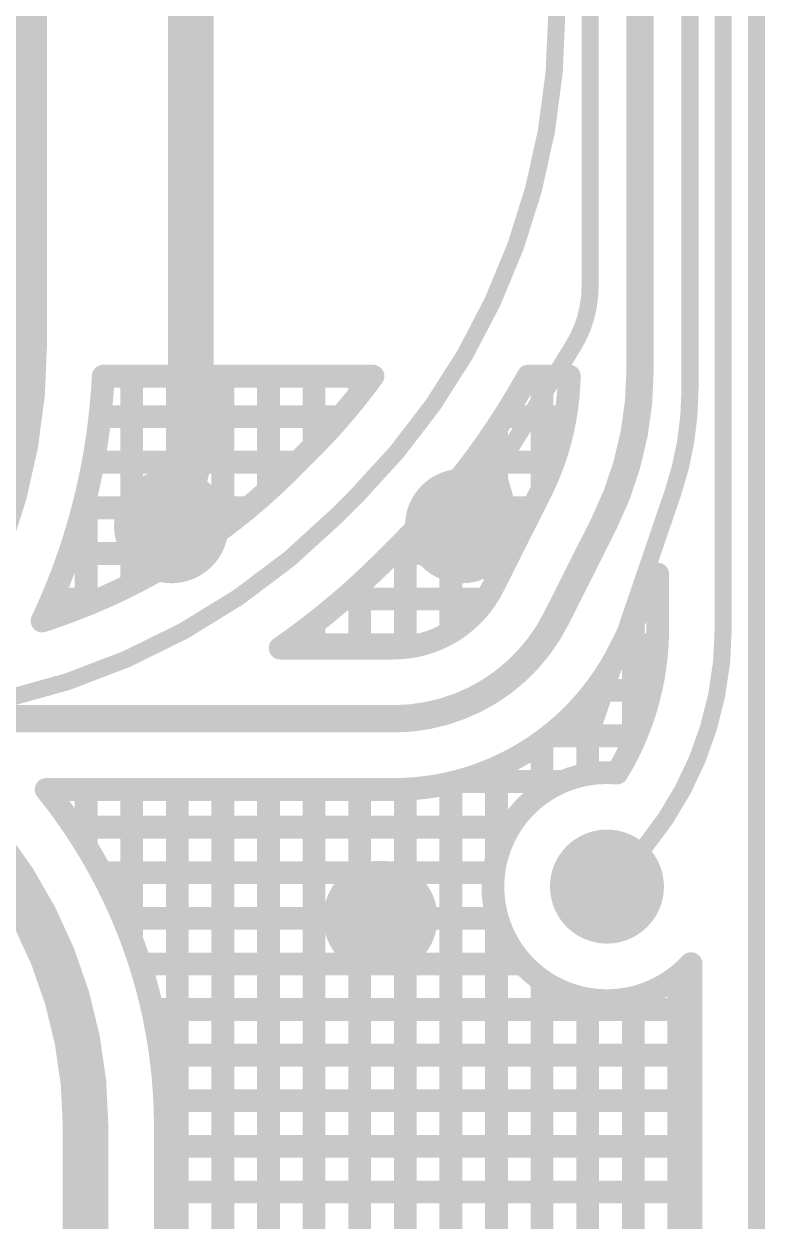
# Model space of a CAD drawing. Header units: millimetres. Extents: x 2479 to 2803, y 2230 to 2386.
# Drawn here: x 2632.59 to 2635.85, y 2297.6 to 2302.85 of the extents above; entities that cross this region are included whole.
import ezdxf

# ---------------------------------------------------------------- set-up
doc = ezdxf.new("R2010")
doc.units = ezdxf.units.MM
doc.layers.add('LAYER_23', color=9, linetype='Continuous')

# ---------------------------------------------------------------- blocks, each defined once
blk = doc.blocks.new('ROUND_2')
at = {"const_width": 0.25}
blk.add_lwpolyline([(-0.125, 0, 1), (0.125, 0, 1)], format="xyb", close=True, dxfattribs=at)
blk = doc.blocks.new('ROUND_3')
at = {"const_width": 0.251}
blk.add_lwpolyline([(-0.1255, 0, 1), (0.1255, 0, 1)], format="xyb", close=True, dxfattribs=at)
blk = doc.blocks.new('ROUND_17')
at = {"const_width": 0.1}
blk.add_lwpolyline([(-0.05, 0, 1), (0.05, 0, 1)], format="xyb", close=True, dxfattribs=at)
blk = doc.blocks.new('ROUND_14')
at = {"const_width": 0.06}
blk.add_lwpolyline([(-0.03, 0, 1), (0.03, 0, 1)], format="xyb", close=True, dxfattribs=at)
blk = doc.blocks.new('ROUND_11')
at = {"const_width": 0.0375}
blk.add_lwpolyline([(-0.01875, 0, 1), (0.01875, 0, 1)], format="xyb", close=True, dxfattribs=at)
blk = doc.blocks.new('ROUND_13')
at = {"const_width": 0.05}
blk.add_lwpolyline([(-0.025, 0, 1), (0.025, 0, 1)], format="xyb", close=True, dxfattribs=at)

msp = doc.modelspace()

# ---------------------------------------------------------------- linework, layer by layer
at = {"layer": 'LAYER_23'}
for points, const_width in [([(2635.0782, 2307.2066), (2635.0782, 2301.6977)], 0.075), ([(2635.5162, 2307.2066), (2635.5162, 2301.2443)], 0.075), ([(2635.6622, 2307.2066), (2635.6622, 2300.1969)], 0.075), ([(2635.8082, 2307.2066), (2635.8082, 2297.1277)], 0.075), ([(2632.5962, 2306.8573), (2632.5962, 2301.445)], 0.2), ([(2635.2972, 2306.8321), (2635.2972, 2301.3275)], 0.12), ([(2633.3262, 2306.7535), (2633.3262, 2300.998)], 0.2), ([(2634.5173, 2300.6468), (2635.0037, 2301.4352)], 0.075), ([(2632.9399, 2301.2554), (2632.9427, 2301.3036)], 0.1), ([(2632.9427, 2301.3036), (2634.1256, 2301.3036)], 0.1), ([(2633.0674, 2300.3913), (2633.0674, 2301.3036)], 0.1), ([(2633.2674, 2300.503), (2633.2674, 2301.3036)], 0.1), ([(2633.4674, 2300.6387), (2633.4674, 2301.3036)], 0.1), ([(2633.6674, 2300.8035), (2633.6674, 2301.3036)], 0.1), ([(2633.8674, 2300.999), (2633.8674, 2301.3036)], 0.1), ([(2634.0674, 2301.2269), (2634.0674, 2301.3036)], 0.1), ([(2634.1256, 2301.3036), (2634.094, 2301.261)], 0.1), ([(2634.7573, 2301.2183), (2634.7983, 2301.2891)], 0.1), ([(2634.7983, 2301.2891), (2634.8064, 2301.3036)], 0.1), ([(2634.8064, 2301.3036), (2634.987, 2301.3036)], 0.1), ([(2634.8674, 2300.8076), (2634.8674, 2301.3036)], 0.1), ([(2634.987, 2301.3036), (2634.9855, 2301.2646)], 0.1), ([(2632.9338, 2301.1796), (2632.9399, 2301.2554)], 0.1), ([(2634.094, 2301.261), (2634.0483, 2301.2025)], 0.1), ([(2634.9855, 2301.2646), (2634.9819, 2301.2156)], 0.1), ([(2632.9257, 2301.1039), (2632.9338, 2301.1796)], 0.1), ([(2634.0483, 2301.2025), (2634.0011, 2301.1452)], 0.1), ([(2634.7147, 2301.1486), (2634.7573, 2301.2183)], 0.1), ([(2634.9763, 2301.1667), (2634.9686, 2301.1182)], 0.1), ([(2634.9819, 2301.2156), (2634.9763, 2301.1667)], 0.1), ([(2633.9846, 2301.1263), (2632.9281, 2301.1263)], 0.1), ([(2633.9846, 2301.1263), (2632.9281, 2301.1263)], 0.1), ([(2634.0011, 2301.1452), (2633.9523, 2301.0892)], 0.1), ([(2634.6703, 2301.08), (2634.7147, 2301.1486)], 0.1), ([(2634.9699, 2301.1263), (2634.7003, 2301.1263)], 0.1), ([(2634.9699, 2301.1263), (2634.7003, 2301.1263)], 0.1), ([(2634.9686, 2301.1182), (2634.959, 2301.0699)], 0.1), ([(2632.9156, 2301.0285), (2632.9257, 2301.1039)], 0.1), ([(2633.9523, 2301.0892), (2633.902, 2301.0346)], 0.1), ([(2634.6242, 2301.0125), (2634.6703, 2301.08)], 0.1), ([(2634.6674, 2300.4093), (2634.6674, 2301.0757)], 0.1), ([(2634.959, 2301.0699), (2634.9474, 2301.0222)], 0.1), ([(2632.9035, 2300.9533), (2632.9156, 2301.0285)], 0.1), ([(2633.902, 2301.0346), (2633.8502, 2300.9814)], 0.1), ([(2634.5765, 2300.9461), (2634.6242, 2301.0125)], 0.1), ([(2634.9474, 2301.0222), (2634.9338, 2300.9749)], 0.1), ([(2633.2411, 2300.6468), (2633.3155, 2300.9188)], 0.2), ([(2633.8502, 2300.9814), (2633.7637, 2300.8949)], 0.1), ([(2634.9338, 2300.9749), (2634.9182, 2300.9283)], 0.1), ([(2632.8893, 2300.8786), (2632.9035, 2300.9533)], 0.1), ([(2633.7951, 2300.9263), (2632.8984, 2300.9263)], 0.1), ([(2633.7951, 2300.9263), (2632.8984, 2300.9263)], 0.1), ([(2634.5271, 2300.881), (2634.5765, 2300.9461)], 0.1), ([(2634.9175, 2300.9263), (2634.5615, 2300.9263)], 0.1), ([(2634.9175, 2300.9263), (2634.5615, 2300.9263)], 0.1), ([(2634.9182, 2300.9283), (2634.9008, 2300.8823)], 0.1), ([(2632.8732, 2300.8042), (2632.8893, 2300.8786)], 0.1), ([(2633.745, 2300.8764), (2633.6913, 2300.8252)], 0.1), ([(2633.7637, 2300.8949), (2633.745, 2300.8764)], 0.1), ([(2634.4761, 2300.8171), (2634.5271, 2300.881)], 0.1), ([(2634.4781, 2300.8567), (2634.6688, 2300.8923)], 0.075), ([(2634.6688, 2300.8923), (2634.7225, 2300.7059)], 0.075), ([(2634.9008, 2300.8823), (2634.8815, 2300.8371)], 0.1), ([(2632.8551, 2300.7303), (2632.8732, 2300.8042)], 0.1), ([(2633.6913, 2300.8252), (2633.6363, 2300.7754)], 0.1), ([(2634.4236, 2300.7545), (2634.4761, 2300.8171)], 0.1), ([(2634.4674, 2300.1812), (2634.4674, 2300.8067)], 0.1), ([(2634.8815, 2300.8371), (2634.8603, 2300.7927)], 0.1), ([(2632.8674, 2300.3004), (2632.8674, 2300.7804)], 0.1), ([(2633.6363, 2300.7754), (2633.5798, 2300.7272)], 0.1), ([(2633.967, 2300.6916), (2634.0535, 2300.7781)], 0.075), ([(2634.3695, 2300.6932), (2634.4236, 2300.7545)], 0.1), ([(2634.8603, 2300.7927), (2634.6532, 2300.381)], 0.1), ([(2635.0751, 2299.7201), (2635.4411, 2300.792)], 0.075), ([(2632.835, 2300.6569), (2632.8551, 2300.7303)], 0.1), ([(2633.5788, 2300.7263), (2632.854, 2300.7263)], 0.1), ([(2633.5788, 2300.7263), (2632.854, 2300.7263)], 0.1), ([(2633.5798, 2300.7272), (2633.5221, 2300.6805)], 0.1), ([(2634.8269, 2300.7263), (2634.3987, 2300.7263)], 0.1), ([(2634.8269, 2300.7263), (2634.3987, 2300.7263)], 0.1), ([(2632.813, 2300.584), (2632.835, 2300.6569)], 0.1), ([(2633.5221, 2300.6805), (2633.4631, 2300.6354)], 0.1), ([(2634.3139, 2300.6333), (2634.3695, 2300.6932)], 0.1), ([(2634.9301, 2300.2417), (2635.1372, 2300.6534)], 0.12), ([(2633.4029, 2300.5919), (2633.3415, 2300.5502)], 0.1), ([(2633.4631, 2300.6354), (2633.4029, 2300.5919)], 0.1), ([(2634.2568, 2300.5748), (2634.3139, 2300.6333)], 0.1), ([(2632.7891, 2300.5118), (2632.813, 2300.584)], 0.1), ([(2633.3415, 2300.5502), (2633.2791, 2300.5101)], 0.1), ([(2634.1703, 2300.4883), (2634.2568, 2300.5748)], 0.1), ([(2634.2674, 2300.1142), (2634.2674, 2300.5857)], 0.1), ([(2632.7632, 2300.4402), (2632.7891, 2300.5118)], 0.1), ([(2633.3044, 2300.5263), (2632.7939, 2300.5263)], 0.1), ([(2633.3044, 2300.5263), (2632.7939, 2300.5263)], 0.1), ([(2633.2791, 2300.5101), (2633.2155, 2300.4717)], 0.1), ([(2634.1583, 2300.4763), (2634.1703, 2300.4883)], 0.1), ([(2634.7263, 2300.5263), (2634.2083, 2300.5263)], 0.1), ([(2634.7263, 2300.5263), (2634.2083, 2300.5263)], 0.1), ([(2632.7354, 2300.3694), (2632.7632, 2300.4402)], 0.1), ([(2633.1509, 2300.4351), (2633.0854, 2300.4003)], 0.1), ([(2633.2155, 2300.4717), (2633.1509, 2300.4351)], 0.1), ([(2634.0995, 2300.4196), (2634.1583, 2300.4763)], 0.1), ([(2635.207, 2300.1024), (2635.3747, 2300.4357)], 0.1), ([(2635.3747, 2300.4357), (2635.3747, 2300.1969)], 0.1), ([(2633.0854, 2300.4003), (2633.0189, 2300.3672)], 0.1), ([(2634.0393, 2300.3643), (2634.0995, 2300.4196)], 0.1), ([(2634.0674, 2300.1112), (2634.0674, 2300.3901)], 0.1), ([(2634.6532, 2300.381), (2634.651, 2300.3767)], 0.1), ([(2632.7058, 2300.2993), (2632.7354, 2300.3694)], 0.1), ([(2632.9515, 2300.3361), (2632.8833, 2300.3067)], 0.1), ([(2633.0189, 2300.3672), (2632.9515, 2300.3361)], 0.1), ([(2633.9777, 2300.3105), (2634.0393, 2300.3643)], 0.1), ([(2634.6356, 2300.3491), (2634.6185, 2300.3226)], 0.1), ([(2634.651, 2300.3767), (2634.6356, 2300.3491)], 0.1), ([(2632.6742, 2300.2301), (2632.7058, 2300.2993)], 0.1), ([(2632.9289, 2300.3263), (2632.7172, 2300.3263)], 0.1), ([(2632.9289, 2300.3263), (2632.7172, 2300.3263)], 0.1), ([(2632.8143, 2300.2793), (2632.7446, 2300.2537)], 0.1), ([(2632.8833, 2300.3067), (2632.8143, 2300.2793)], 0.1), ([(2633.9149, 2300.2583), (2633.9777, 2300.3105)], 0.1), ([(2634.6209, 2300.3263), (2633.9958, 2300.3263)], 0.1), ([(2634.6209, 2300.3263), (2633.9958, 2300.3263)], 0.1), ([(2634.5997, 2300.2972), (2634.5794, 2300.2731)], 0.1), ([(2634.6185, 2300.3226), (2634.5997, 2300.2972)], 0.1), ([(2635.3747, 2300.3263), (2635.3197, 2300.3263)], 0.1), ([(2635.3747, 2300.3263), (2635.3197, 2300.3263)], 0.1), ([(2632.7446, 2300.2537), (2632.6742, 2300.2301)], 0.1), ([(2633.8507, 2300.2076), (2633.9149, 2300.2583)], 0.1), ([(2634.5342, 2300.2291), (2634.5096, 2300.2093)], 0.1), ([(2634.5575, 2300.2504), (2634.5342, 2300.2291)], 0.1), ([(2634.5794, 2300.2731), (2634.5575, 2300.2504)], 0.1), ([(2635.2674, 2299.6984), (2635.2674, 2300.2223)], 0.1), ([(2633.7853, 2300.1586), (2633.8507, 2300.2076)], 0.1), ([(2633.8674, 2300.1112), (2633.8674, 2300.2208)], 0.1), ([(2634.4569, 2300.1748), (2634.4289, 2300.1602)], 0.1), ([(2634.4838, 2300.1912), (2634.4569, 2300.1748)], 0.1), ([(2634.5096, 2300.2093), (2634.4838, 2300.1912)], 0.1), ([(2635.3745, 2300.1754), (2635.3726, 2300.1258)], 0.1), ([(2635.3747, 2300.1969), (2635.3745, 2300.1754)], 0.1), ([(2633.7188, 2300.1112), (2633.7853, 2300.1586)], 0.1), ([(2634.3358, 2300.1263), (2633.74, 2300.1263)], 0.1), ([(2634.3358, 2300.1263), (2633.74, 2300.1263)], 0.1), ([(2634.3095, 2300.1203), (2634.2784, 2300.1153)], 0.1), ([(2634.3403, 2300.1274), (2634.3095, 2300.1203)], 0.1), ([(2634.3705, 2300.1364), (2634.3403, 2300.1274)], 0.1), ([(2634.4001, 2300.1473), (2634.3705, 2300.1364)], 0.1), ([(2634.4289, 2300.1602), (2634.4001, 2300.1473)], 0.1), ([(2635.3726, 2300.1263), (2635.2191, 2300.1263)], 0.1), ([(2635.3726, 2300.1263), (2635.2191, 2300.1263)], 0.1), ([(2635.3726, 2300.1258), (2635.3687, 2300.0764)], 0.1), ([(2634.2154, 2300.1112), (2633.7188, 2300.1112)], 0.1), ([(2634.247, 2300.1122), (2634.2154, 2300.1112)], 0.1), ([(2634.2784, 2300.1153), (2634.247, 2300.1122)], 0.1), ([(2635.1653, 2300.0268), (2635.189, 2300.0679)], 0.1), ([(2635.189, 2300.0679), (2635.207, 2300.1024)], 0.1), ([(2635.3687, 2300.0764), (2635.3627, 2300.0271)], 0.1), ([(2635.1398, 2299.9867), (2635.1653, 2300.0268)], 0.1), ([(2635.3627, 2300.0271), (2635.3548, 2299.9781)], 0.1), ([(2635.1127, 2299.9477), (2635.1398, 2299.9867)], 0.1), ([(2635.3548, 2299.9781), (2635.3448, 2299.9295)], 0.1), ([(2635.0535, 2299.8734), (2635.0839, 2299.9099)], 0.1), ([(2635.0839, 2299.9099), (2635.1127, 2299.9477)], 0.1), ([(2635.3441, 2299.9263), (2635.0964, 2299.9263)], 0.1), ([(2635.3441, 2299.9263), (2635.0964, 2299.9263)], 0.1), ([(2635.3448, 2299.9295), (2635.3329, 2299.8813)], 0.1), ([(2635.0216, 2299.8382), (2635.0535, 2299.8734)], 0.1), ([(2635.0674, 2299.5578), (2635.0674, 2299.8901)], 0.1), ([(2635.3329, 2299.8813), (2635.319, 2299.8336)], 0.1), ([(2634.2154, 2299.8012), (2632.003, 2299.8012)], 0.12), ([(2634.9535, 2299.7721), (2634.9883, 2299.8044)], 0.1), ([(2634.9883, 2299.8044), (2635.0216, 2299.8382)], 0.1), ([(2635.319, 2299.8336), (2635.3032, 2299.7866)], 0.1), ([(2634.9173, 2299.7413), (2634.9535, 2299.7721)], 0.1), ([(2635.3032, 2299.7866), (2635.2854, 2299.7403)], 0.1), ([(2634.8413, 2299.6845), (2634.8799, 2299.7121)], 0.1), ([(2634.8674, 2299.4761), (2634.8674, 2299.7031)], 0.1), ([(2634.8799, 2299.7121), (2634.9173, 2299.7413)], 0.1), ([(2635.2794, 2299.7263), (2634.8982, 2299.7263)], 0.1), ([(2635.2794, 2299.7263), (2634.8982, 2299.7263)], 0.1), ([(2635.2854, 2299.7403), (2635.2658, 2299.6947)], 0.1), ([(2634.7606, 2299.6343), (2634.8015, 2299.6585)], 0.1), ([(2634.8015, 2299.6585), (2634.8413, 2299.6845)], 0.1), ([(2635.2443, 2299.6499), (2635.221, 2299.6061)], 0.1), ([(2635.2658, 2299.6947), (2635.2443, 2299.6499)], 0.1), ([(2634.676, 2299.5913), (2634.7188, 2299.6119)], 0.1), ([(2634.7188, 2299.6119), (2634.7606, 2299.6343)], 0.1), ([(2635.221, 2299.6061), (2635.1959, 2299.5633)], 0.1), ([(2634.4973, 2299.5276), (2634.5429, 2299.5406)], 0.1), ([(2634.5429, 2299.5406), (2634.588, 2299.5556)], 0.1), ([(2634.588, 2299.5556), (2634.6324, 2299.5725)], 0.1), ([(2634.6324, 2299.5725), (2634.676, 2299.5913)], 0.1), ([(2634.6674, 2299.1883), (2634.6674, 2299.5876)], 0.1), ([(2634.9951, 2299.54), (2634.9652, 2299.5291)], 0.1), ([(2635.0257, 2299.549), (2634.9951, 2299.54)], 0.1), ([(2635.0568, 2299.5561), (2635.0257, 2299.549)], 0.1), ([(2635.0882, 2299.5612), (2635.0568, 2299.5561)], 0.1), ([(2635.1199, 2299.5642), (2635.0882, 2299.5612)], 0.1), ([(2635.1518, 2299.5652), (2635.1199, 2299.5642)], 0.1), ([(2635.1959, 2299.5633), (2635.1518, 2299.5652)], 0.1), ([(2632.7118, 2299.4664), (2632.6923, 2299.4912)], 0.1), ([(2632.6923, 2299.4912), (2634.2154, 2299.4912)], 0.1), ([(2632.8674, 2299.2429), (2632.8674, 2299.4912)], 0.1), ([(2633.0674, 2298.8327), (2633.0674, 2299.4912)], 0.1), ([(2633.2674, 2291.0463), (2633.2674, 2299.4912)], 0.1), ([(2633.4674, 2290.5401), (2633.4674, 2299.4912)], 0.1), ([(2633.6674, 2290.5401), (2633.6674, 2299.4912)], 0.1), ([(2633.8674, 2290.5401), (2633.8674, 2299.4912)], 0.1), ([(2634.0674, 2290.5401), (2634.0674, 2299.4912)], 0.1), ([(2634.2154, 2299.4912), (2634.2629, 2299.4922)], 0.1), ([(2634.2629, 2299.4922), (2634.3103, 2299.4953)], 0.1), ([(2634.2674, 2290.5401), (2634.2674, 2299.4925)], 0.1), ([(2634.3103, 2299.4953), (2634.3575, 2299.5003)], 0.1), ([(2634.3575, 2299.5003), (2634.4045, 2299.5074)], 0.1), ([(2634.4045, 2299.5074), (2634.4511, 2299.5165)], 0.1), ([(2634.4511, 2299.5165), (2634.4973, 2299.5276)], 0.1), ([(2634.4674, 2290.5401), (2634.4674, 2299.5204)], 0.1), ([(2634.959, 2299.5263), (2634.4921, 2299.5263)], 0.1), ([(2634.959, 2299.5263), (2634.4921, 2299.5263)], 0.1), ([(2634.9077, 2299.5016), (2634.8804, 2299.4851)], 0.1), ([(2634.936, 2299.5162), (2634.9077, 2299.5016)], 0.1), ([(2634.9652, 2299.5291), (2634.936, 2299.5162)], 0.1), ([(2632.7402, 2299.4296), (2632.7118, 2299.4664)], 0.1), ([(2634.8292, 2299.4472), (2634.8055, 2299.4259)], 0.1), ([(2634.8542, 2299.467), (2634.8292, 2299.4472)], 0.1), ([(2634.8804, 2299.4851), (2634.8542, 2299.467)], 0.1), ([(2632.781, 2299.3738), (2632.7402, 2299.4296)], 0.1), ([(2634.7833, 2299.4031), (2634.7625, 2299.3789)], 0.1), ([(2634.8055, 2299.4259), (2634.7833, 2299.4031)], 0.1), ([(2632.8202, 2299.3169), (2632.781, 2299.3738)], 0.1), ([(2634.7433, 2299.3535), (2634.7257, 2299.3269)], 0.1), ([(2634.7625, 2299.3789), (2634.7433, 2299.3535)], 0.1), ([(2634.7254, 2299.3263), (2632.8137, 2299.3263)], 0.1), ([(2634.7254, 2299.3263), (2632.8137, 2299.3263)], 0.1), ([(2632.8577, 2299.2589), (2632.8202, 2299.3169)], 0.1), ([(2634.7099, 2299.2992), (2634.6959, 2299.2706)], 0.1), ([(2634.7257, 2299.3269), (2634.7099, 2299.2992)], 0.1), ([(2632.8935, 2299.1997), (2632.8577, 2299.2589)], 0.1), ([(2634.6838, 2299.2411), (2634.6735, 2299.2109)], 0.1), ([(2634.6959, 2299.2706), (2634.6838, 2299.2411)], 0.1), ([(2632.9275, 2299.1396), (2632.8935, 2299.1997)], 0.1), ([(2634.6652, 2299.1802), (2634.6589, 2299.1489)], 0.1), ([(2634.6735, 2299.2109), (2634.6652, 2299.1802)], 0.1), ([(2632.9597, 2299.0785), (2632.9275, 2299.1396)], 0.1), ([(2634.6558, 2299.1263), (2632.9345, 2299.1263)], 0.1), ([(2634.6558, 2299.1263), (2632.9345, 2299.1263)], 0.1), ([(2634.6589, 2299.1489), (2634.6545, 2299.1174)], 0.1), ([(2635.1518, 2299.0652), (2635.2229, 2299.1363)], 0.075), ([(2632.9901, 2299.0164), (2632.9597, 2299.0785)], 0.1), ([(2634.6522, 2299.0856), (2634.6519, 2299.0537)], 0.1), ([(2634.6545, 2299.1174), (2634.6522, 2299.0856)], 0.1), ([(2633.0187, 2298.9535), (2632.9901, 2299.0164)], 0.1), ([(2634.6519, 2299.0537), (2634.6537, 2299.0219)], 0.1), ([(2634.6537, 2299.0219), (2634.6575, 2298.9902)], 0.1), ([(2634.6575, 2298.9902), (2634.6632, 2298.9589)], 0.1), ([(2633.0454, 2298.8898), (2633.0187, 2298.9535)], 0.1), ([(2634.6715, 2298.9263), (2633.0301, 2298.9263)], 0.1), ([(2634.6715, 2298.9263), (2633.0301, 2298.9263)], 0.1), ([(2634.6632, 2298.9589), (2634.671, 2298.928)], 0.1), ([(2634.6674, 2290.5401), (2634.6674, 2298.9424)], 0.1), ([(2634.671, 2298.928), (2634.6807, 2298.8976)], 0.1), ([(2633.0703, 2298.8253), (2633.0454, 2298.8898)], 0.1), ([(2634.6807, 2298.8976), (2634.6924, 2298.868)], 0.1), ([(2634.6924, 2298.868), (2634.7059, 2298.8391)], 0.1), ([(2633.0932, 2298.7601), (2633.0703, 2298.8253)], 0.1), ([(2634.7059, 2298.8391), (2634.7212, 2298.8111)], 0.1), ([(2634.7212, 2298.8111), (2634.7382, 2298.7842)], 0.1), ([(2633.1142, 2298.6943), (2633.0932, 2298.7601)], 0.1), ([(2634.7382, 2298.7842), (2634.757, 2298.7584)], 0.1), ([(2634.757, 2298.7584), (2634.7773, 2298.7339)], 0.1), ([(2634.7845, 2298.7263), (2633.1039, 2298.7263)], 0.1), ([(2634.7845, 2298.7263), (2633.1039, 2298.7263)], 0.1), ([(2634.7773, 2298.7339), (2634.7992, 2298.7107)], 0.1), ([(2634.7992, 2298.7107), (2634.8225, 2298.689)], 0.1), ([(2635.4744, 2298.6832), (2635.4981, 2298.7045)], 0.1), ([(2635.4981, 2298.7045), (2635.5207, 2298.7277)], 0.1), ([(2635.5207, 2298.7263), (2635.5194, 2298.7263)], 0.1), ([(2635.5207, 2298.7263), (2635.5194, 2298.7263)], 0.1), ([(2635.5207, 2298.7277), (2635.5207, 2297.1277)], 0.1), ([(2633.1332, 2298.6278), (2633.1142, 2298.6943)], 0.1), ([(2634.8225, 2298.689), (2634.8471, 2298.6688)], 0.1), ([(2634.8471, 2298.6688), (2634.873, 2298.6502)], 0.1), ([(2634.8674, 2291.4491), (2634.8674, 2298.6542)], 0.1), ([(2634.873, 2298.6502), (2634.9, 2298.6332)], 0.1), ([(2635.4232, 2298.6453), (2635.4494, 2298.6634)], 0.1), ([(2635.4494, 2298.6634), (2635.4744, 2298.6832)], 0.1), ([(2635.4674, 2296.9839), (2635.4674, 2298.6776)], 0.1), ([(2633.1503, 2298.5609), (2633.1332, 2298.6278)], 0.1), ([(2634.9, 2298.6332), (2634.928, 2298.6181)], 0.1), ([(2634.928, 2298.6181), (2634.957, 2298.6047)], 0.1), ([(2634.957, 2298.6047), (2634.9867, 2298.5933)], 0.1), ([(2635.3085, 2298.5904), (2635.3384, 2298.6013)], 0.1), ([(2635.3384, 2298.6013), (2635.3676, 2298.6142)], 0.1), ([(2635.3676, 2298.6142), (2635.3959, 2298.6288)], 0.1), ([(2635.3959, 2298.6288), (2635.4232, 2298.6453)], 0.1), ([(2633.1654, 2298.4935), (2633.1503, 2298.5609)], 0.1), ([(2634.9867, 2298.5933), (2635.0171, 2298.5837)], 0.1), ([(2635.0171, 2298.5837), (2635.0481, 2298.5761)], 0.1), ([(2635.0481, 2298.5761), (2635.0794, 2298.5705)], 0.1), ([(2635.0674, 2291.6054), (2635.0674, 2298.5726)], 0.1), ([(2635.0794, 2298.5705), (2635.1111, 2298.5669)], 0.1), ([(2635.1111, 2298.5669), (2635.1429, 2298.5653)], 0.1), ([(2635.1429, 2298.5653), (2635.1518, 2298.5652)], 0.1), ([(2635.1518, 2298.5652), (2635.1837, 2298.5662)], 0.1), ([(2635.1837, 2298.5662), (2635.2154, 2298.5693)], 0.1), ([(2635.2154, 2298.5693), (2635.2469, 2298.5743)], 0.1), ([(2635.2469, 2298.5743), (2635.2779, 2298.5814)], 0.1), ([(2635.2674, 2296.69), (2635.2674, 2298.579)], 0.1), ([(2635.2779, 2298.5814), (2635.3085, 2298.5904)], 0.1), ([(2635.5207, 2298.5263), (2633.1581, 2298.5263)], 0.1), ([(2635.5207, 2298.5263), (2633.1581, 2298.5263)], 0.1), ([(2633.1786, 2298.4256), (2633.1654, 2298.4935)], 0.1), ([(2633.1897, 2298.3574), (2633.1786, 2298.4256)], 0.1), ([(2633.1988, 2298.2889), (2633.1897, 2298.3574)], 0.1), ([(2635.5207, 2298.3263), (2633.1938, 2298.3263)], 0.1), ([(2635.5207, 2298.3263), (2633.1938, 2298.3263)], 0.1), ([(2633.2059, 2298.2202), (2633.1988, 2298.2889)], 0.1), ([(2633.211, 2298.1513), (2633.2059, 2298.2202)], 0.1), ([(2633.214, 2298.0822), (2633.211, 2298.1513)], 0.1), ([(2635.5207, 2298.1263), (2633.2121, 2298.1263)], 0.1), ([(2635.5207, 2298.1263), (2633.2121, 2298.1263)], 0.1), ([(2633.2151, 2298.0131), (2633.214, 2298.0822)], 0.1), ([(2632.8651, 2290.7498), (2632.8651, 2298.0131)], 0.2), ([(2633.2151, 2291.1068), (2633.2151, 2298.0131)], 0.1), ([(2635.5207, 2297.9263), (2633.2151, 2297.9263)], 0.1), ([(2635.5207, 2297.9263), (2633.2151, 2297.9263)], 0.1), ([(2635.5207, 2297.7263), (2633.2151, 2297.7263)], 0.1), ([(2635.5207, 2297.7263), (2633.2151, 2297.7263)], 0.1)]:
    msp.add_lwpolyline(points, dxfattribs=dict(at, const_width=const_width))
for points, const_width in [([(2634.0535, 2300.7781, 0.198913), (2634.9322, 2302.8994)], 0.075), ([(2635.0037, 2301.4352, 0.139088), (2635.0782, 2301.6977)], 0.075), ([(2632.1309, 2299.9925, 0.156245), (2632.5962, 2301.445)], 0.2), ([(2635.1372, 2300.6534, 0.11705), (2635.2972, 2301.3275)], 0.12), ([(2635.4411, 2300.792, 0.082439), (2635.5162, 2301.2443)], 0.075), ([(2633.3155, 2300.9188, 0.066901), (2633.3262, 2300.998)], 0.2), ([(2632.2395, 2299.8389, 0.164906), (2633.967, 2300.6916)], 0.075), ([(2634.2154, 2299.8012, 0.283422), (2634.9301, 2300.2417)], 0.12), ([(2635.2229, 2299.1363, 0.198912), (2635.6622, 2300.1969)], 0.075), ([(2632.8651, 2298.0131, 0.168234), (2632.4368, 2299.2499)], 0.2)]:
    msp.add_lwpolyline(points, format="xyb", dxfattribs=dict(at, const_width=const_width))

# ---------------------------------------------------------------- block references
for name, p in [('ROUND_11', (2635.0782, 2301.6977)), ('ROUND_11', (2635.0782, 2301.6977)), ('ROUND_17', (2632.5962, 2301.445)), ('ROUND_17', (2632.5962, 2301.445)), ('ROUND_11', (2635.0037, 2301.4352)), ('ROUND_11', (2635.0037, 2301.4352)), ('ROUND_14', (2635.2972, 2301.3275)), ('ROUND_14', (2635.2972, 2301.3275)), ('ROUND_13', (2632.9427, 2301.3036)), ('ROUND_13', (2633.0674, 2301.3036)), ('ROUND_13', (2633.2674, 2301.3036)), ('ROUND_13', (2633.4674, 2301.3036)), ('ROUND_13', (2633.6674, 2301.3036)), ('ROUND_13', (2633.8674, 2301.3036)), ('ROUND_13', (2634.0674, 2301.3036)), ('ROUND_13', (2634.1256, 2301.3036)), ('ROUND_13', (2634.7983, 2301.2891)), ('ROUND_13', (2634.8064, 2301.3036)), ('ROUND_13', (2634.8674, 2301.3036)), ('ROUND_13', (2634.987, 2301.3036)), ('ROUND_13', (2632.9399, 2301.2554)), ('ROUND_13', (2634.0674, 2301.2269)), ('ROUND_13', (2634.094, 2301.261)), ('ROUND_13', (2634.9855, 2301.2646)), ('ROUND_11', (2635.5162, 2301.2443)), ('ROUND_11', (2635.5162, 2301.2443)), ('ROUND_13', (2632.9338, 2301.1796)), ('ROUND_13', (2634.0483, 2301.2025)), ('ROUND_13', (2634.7573, 2301.2183)), ('ROUND_13', (2634.9763, 2301.1667)), ('ROUND_13', (2634.9819, 2301.2156)), ('ROUND_13', (2632.9281, 2301.1263)), ('ROUND_13', (2632.9281, 2301.1263)), ('ROUND_13', (2633.9846, 2301.1263)), ('ROUND_13', (2633.9846, 2301.1263)), ('ROUND_13', (2634.0011, 2301.1452)), ('ROUND_13', (2634.7003, 2301.1263)), ('ROUND_13', (2634.7003, 2301.1263)), ('ROUND_13', (2634.7147, 2301.1486)), ('ROUND_13', (2634.9686, 2301.1182)), ('ROUND_13', (2634.9699, 2301.1263)), ('ROUND_13', (2634.9699, 2301.1263)), ('ROUND_13', (2632.9257, 2301.1039)), ('ROUND_13', (2633.9523, 2301.0892)), ('ROUND_13', (2634.6674, 2301.0757)), ('ROUND_13', (2634.6703, 2301.08)), ('ROUND_13', (2634.959, 2301.0699)), ('ROUND_13', (2632.9156, 2301.0285)), ('ROUND_17', (2633.3262, 2300.998)), ('ROUND_17', (2633.3262, 2300.998)), ('ROUND_13', (2633.902, 2301.0346)), ('ROUND_13', (2634.6242, 2301.0125)), ('ROUND_13', (2634.9474, 2301.0222)), ('ROUND_17', (2633.3155, 2300.9188)), ('ROUND_17', (2633.3155, 2300.9188)), ('ROUND_13', (2633.8502, 2300.9814)), ('ROUND_13', (2633.8674, 2300.999)), ('ROUND_13', (2634.9338, 2300.9749)), ('ROUND_13', (2632.8984, 2300.9263)), ('ROUND_13', (2632.8984, 2300.9263)), ('ROUND_13', (2632.9035, 2300.9533)), ('ROUND_13', (2633.7951, 2300.9263)), ('ROUND_13', (2633.7951, 2300.9263)), ('ROUND_13', (2634.5615, 2300.9263)), ('ROUND_13', (2634.5615, 2300.9263)), ('ROUND_13', (2634.5765, 2300.9461)), ('ROUND_13', (2634.9175, 2300.9263)), ('ROUND_13', (2634.9175, 2300.9263)), ('ROUND_13', (2634.9182, 2300.9283)), ('ROUND_13', (2632.8893, 2300.8786)), ('ROUND_13', (2633.745, 2300.8764)), ('ROUND_13', (2633.7637, 2300.8949)), ('ROUND_13', (2634.5271, 2300.881)), ('ROUND_11', (2634.6688, 2300.8923)), ('ROUND_13', (2634.9008, 2300.8823)), ('ROUND_13', (2632.8732, 2300.8042)), ('ROUND_3', (2633.2411, 2300.6465)), ('ROUND_13', (2633.6674, 2300.8035)), ('ROUND_13', (2633.6913, 2300.8252)), ('ROUND_3', (2634.5171, 2300.6465)), ('ROUND_13', (2634.4674, 2300.8067)), ('ROUND_13', (2634.4761, 2300.8171)), ('ROUND_11', (2634.4781, 2300.8567)), ('ROUND_13', (2634.8674, 2300.8076)), ('ROUND_13', (2634.8815, 2300.8371)), ('ROUND_13', (2632.8674, 2300.7804)), ('ROUND_13', (2633.6363, 2300.7754)), ('ROUND_11', (2634.0535, 2300.7781)), ('ROUND_11', (2634.0535, 2300.7781)), ('ROUND_13', (2634.4236, 2300.7545)), ('ROUND_13', (2634.8603, 2300.7927)), ('ROUND_11', (2635.4411, 2300.792)), ('ROUND_11', (2635.4411, 2300.792)), ('ROUND_13', (2632.854, 2300.7263)), ('ROUND_13', (2632.854, 2300.7263)), ('ROUND_13', (2632.8551, 2300.7303)), ('ROUND_17', (2633.2411, 2300.6468)), ('ROUND_13', (2633.5788, 2300.7263)), ('ROUND_13', (2633.5788, 2300.7263)), ('ROUND_13', (2633.5798, 2300.7272)), ('ROUND_13', (2634.3987, 2300.7263)), ('ROUND_13', (2634.3987, 2300.7263)), ('ROUND_13', (2634.8269, 2300.7263)), ('ROUND_13', (2634.8269, 2300.7263)), ('ROUND_13', (2632.835, 2300.6569)), ('ROUND_13', (2633.5221, 2300.6805)), ('ROUND_11', (2633.967, 2300.6916)), ('ROUND_11', (2633.967, 2300.6916)), ('ROUND_13', (2634.3695, 2300.6932)), ('ROUND_11', (2634.7225, 2300.7059)), ('ROUND_14', (2635.1372, 2300.6534)), ('ROUND_14', (2635.1372, 2300.6534)), ('ROUND_13', (2633.4029, 2300.5919)), ('ROUND_13', (2633.4631, 2300.6354)), ('ROUND_13', (2633.4674, 2300.6387)), ('ROUND_13', (2634.3139, 2300.6333)), ('ROUND_11', (2634.5173, 2300.6468)), ('ROUND_13', (2632.813, 2300.584)), ('ROUND_13', (2633.3415, 2300.5502)), ('ROUND_13', (2634.2568, 2300.5748)), ('ROUND_13', (2634.2674, 2300.5857)), ('ROUND_13', (2632.7891, 2300.5118)), ('ROUND_13', (2632.7939, 2300.5263)), ('ROUND_13', (2632.7939, 2300.5263)), ('ROUND_13', (2633.2674, 2300.503)), ('ROUND_13', (2633.2791, 2300.5101)), ('ROUND_13', (2633.3044, 2300.5263)), ('ROUND_13', (2633.3044, 2300.5263)), ('ROUND_13', (2634.1703, 2300.4883)), ('ROUND_13', (2634.2083, 2300.5263)), ('ROUND_13', (2634.2083, 2300.5263)), ('ROUND_13', (2634.7263, 2300.5263)), ('ROUND_13', (2634.7263, 2300.5263)), ('ROUND_13', (2632.7632, 2300.4402)), ('ROUND_13', (2633.1509, 2300.4351)), ('ROUND_13', (2633.2155, 2300.4717)), ('ROUND_13', (2634.1583, 2300.4763)), ('ROUND_13', (2635.3747, 2300.4357)), ('ROUND_13', (2633.0674, 2300.3913)), ('ROUND_13', (2633.0854, 2300.4003)), ('ROUND_13', (2634.0674, 2300.3901)), ('ROUND_13', (2634.0995, 2300.4196)), ('ROUND_13', (2634.6532, 2300.381)), ('ROUND_13', (2634.6674, 2300.4093)), ('ROUND_13', (2632.7354, 2300.3694)), ('ROUND_13', (2632.9515, 2300.3361)), ('ROUND_13', (2633.0189, 2300.3672)), ('ROUND_13', (2634.0393, 2300.3643)), ('ROUND_13', (2634.6356, 2300.3491)), ('ROUND_13', (2634.651, 2300.3767)), ('ROUND_13', (2632.7058, 2300.2993)), ('ROUND_13', (2632.7172, 2300.3263)), ('ROUND_13', (2632.7172, 2300.3263)), ('ROUND_13', (2632.8143, 2300.2793)), ('ROUND_13', (2632.8674, 2300.3004)), ('ROUND_13', (2632.8833, 2300.3067)), ('ROUND_13', (2632.9289, 2300.3263)), ('ROUND_13', (2632.9289, 2300.3263)), ('ROUND_13', (2633.9777, 2300.3105)), ('ROUND_13', (2633.9958, 2300.3263)), ('ROUND_13', (2633.9958, 2300.3263)), ('ROUND_13', (2634.5997, 2300.2972)), ('ROUND_13', (2634.6185, 2300.3226)), ('ROUND_13', (2634.6209, 2300.3263)), ('ROUND_13', (2634.6209, 2300.3263)), ('ROUND_13', (2635.3197, 2300.3263)), ('ROUND_13', (2635.3197, 2300.3263)), ('ROUND_13', (2635.3747, 2300.3263)), ('ROUND_13', (2635.3747, 2300.3263)), ('ROUND_13', (2632.6742, 2300.2301)), ('ROUND_13', (2632.6742, 2300.2301)), ('ROUND_13', (2632.7446, 2300.2537)), ('ROUND_13', (2633.9149, 2300.2583)), ('ROUND_13', (2634.5342, 2300.2291)), ('ROUND_13', (2634.5575, 2300.2504)), ('ROUND_13', (2634.5794, 2300.2731)), ('ROUND_14', (2634.9301, 2300.2417)), ('ROUND_14', (2634.9301, 2300.2417)), ('ROUND_13', (2635.2674, 2300.2223)), ('ROUND_13', (2633.8507, 2300.2076)), ('ROUND_13', (2633.8674, 2300.2208)), ('ROUND_13', (2634.4569, 2300.1748)), ('ROUND_13', (2634.4674, 2300.1812)), ('ROUND_13', (2634.4838, 2300.1912)), ('ROUND_13', (2634.5096, 2300.2093)), ('ROUND_13', (2635.3745, 2300.1754)), ('ROUND_13', (2635.3747, 2300.1969)), ('ROUND_11', (2635.6622, 2300.1969)), ('ROUND_11', (2635.6622, 2300.1969)), ('ROUND_13', (2633.74, 2300.1263)), ('ROUND_13', (2633.74, 2300.1263)), ('ROUND_13', (2633.7853, 2300.1586)), ('ROUND_13', (2634.3095, 2300.1203)), ('ROUND_13', (2634.3358, 2300.1263)), ('ROUND_13', (2634.3358, 2300.1263)), ('ROUND_13', (2634.3403, 2300.1274)), ('ROUND_13', (2634.3705, 2300.1364)), ('ROUND_13', (2634.4001, 2300.1473)), ('ROUND_13', (2634.4289, 2300.1602)), ('ROUND_13', (2635.2191, 2300.1263)), ('ROUND_13', (2635.2191, 2300.1263)), ('ROUND_13', (2635.3726, 2300.1263)), ('ROUND_13', (2635.3726, 2300.1263)), ('ROUND_13', (2635.3726, 2300.1258)), ('ROUND_13', (2633.7188, 2300.1112)), ('ROUND_13', (2633.8674, 2300.1112)), ('ROUND_13', (2634.0674, 2300.1112)), ('ROUND_13', (2634.2154, 2300.1112)), ('ROUND_13', (2634.2154, 2300.1112)), ('ROUND_13', (2634.247, 2300.1122)), ('ROUND_13', (2634.2674, 2300.1142)), ('ROUND_13', (2634.2784, 2300.1153)), ('ROUND_13', (2635.189, 2300.0679)), ('ROUND_13', (2635.207, 2300.1024)), ('ROUND_13', (2635.3687, 2300.0764)), ('ROUND_13', (2635.1653, 2300.0268)), ('ROUND_13', (2635.3627, 2300.0271)), ('ROUND_13', (2635.1398, 2299.9867)), ('ROUND_13', (2635.3548, 2299.9781)), ('ROUND_13', (2635.0839, 2299.9099)), ('ROUND_13', (2635.0964, 2299.9263)), ('ROUND_13', (2635.0964, 2299.9263)), ('ROUND_13', (2635.1127, 2299.9477)), ('ROUND_13', (2635.3441, 2299.9263)), ('ROUND_13', (2635.3441, 2299.9263)), ('ROUND_13', (2635.3448, 2299.9295)), ('ROUND_13', (2635.0535, 2299.8734)), ('ROUND_13', (2635.0674, 2299.8901)), ('ROUND_13', (2635.3329, 2299.8813)), ('ROUND_14', (2634.2154, 2299.8012)), ('ROUND_14', (2634.2154, 2299.8012)), ('ROUND_13', (2634.9883, 2299.8044)), ('ROUND_13', (2635.0216, 2299.8382)), ('ROUND_13', (2635.319, 2299.8336)), ('ROUND_13', (2634.9535, 2299.7721)), ('ROUND_13', (2635.3032, 2299.7866)), ('ROUND_13', (2634.8674, 2299.7031)), ('ROUND_13', (2634.8799, 2299.7121)), ('ROUND_13', (2634.8982, 2299.7263)), ('ROUND_13', (2634.8982, 2299.7263)), ('ROUND_13', (2634.9173, 2299.7413)), ('ROUND_11', (2635.0751, 2299.7201)), ('ROUND_13', (2635.2674, 2299.6984)), ('ROUND_13', (2635.2794, 2299.7263)), ('ROUND_13', (2635.2794, 2299.7263)), ('ROUND_13', (2635.2854, 2299.7403)), ('ROUND_13', (2634.8015, 2299.6585)), ('ROUND_13', (2634.8413, 2299.6845)), ('ROUND_13', (2635.2443, 2299.6499)), ('ROUND_13', (2635.2658, 2299.6947)), ('ROUND_13', (2634.7188, 2299.6119)), ('ROUND_13', (2634.7606, 2299.6343)), ('ROUND_13', (2635.221, 2299.6061)), ('ROUND_13', (2634.5429, 2299.5406)), ('ROUND_13', (2634.588, 2299.5556)), ('ROUND_13', (2634.6324, 2299.5725)), ('ROUND_13', (2634.6674, 2299.5876)), ('ROUND_13', (2634.676, 2299.5913)), ('ROUND_13', (2634.9951, 2299.54)), ('ROUND_13', (2635.0257, 2299.549)), ('ROUND_13', (2635.0568, 2299.5561)), ('ROUND_13', (2635.0674, 2299.5578)), ('ROUND_13', (2635.0882, 2299.5612)), ('ROUND_13', (2635.1199, 2299.5642)), ('ROUND_13', (2635.1518, 2299.5652)), ('ROUND_13', (2635.1959, 2299.5633)), ('ROUND_13', (2632.6923, 2299.4912)), ('ROUND_13', (2632.8674, 2299.4912)), ('ROUND_13', (2633.0674, 2299.4912)), ('ROUND_13', (2633.2674, 2299.4912)), ('ROUND_13', (2633.4674, 2299.4912)), ('ROUND_13', (2633.6674, 2299.4912)), ('ROUND_13', (2633.8674, 2299.4912)), ('ROUND_13', (2634.0674, 2299.4912)), ('ROUND_13', (2634.2154, 2299.4912)), ('ROUND_13', (2634.2629, 2299.4922)), ('ROUND_13', (2634.2674, 2299.4925)), ('ROUND_13', (2634.3103, 2299.4953)), ('ROUND_13', (2634.3575, 2299.5003)), ('ROUND_13', (2634.4045, 2299.5074)), ('ROUND_13', (2634.4511, 2299.5165)), ('ROUND_13', (2634.4674, 2299.5204)), ('ROUND_13', (2634.4921, 2299.5263)), ('ROUND_13', (2634.4921, 2299.5263)), ('ROUND_13', (2634.4973, 2299.5276)), ('ROUND_13', (2634.9077, 2299.5016)), ('ROUND_13', (2634.936, 2299.5162)), ('ROUND_13', (2634.959, 2299.5263)), ('ROUND_13', (2634.959, 2299.5263)), ('ROUND_13', (2634.9652, 2299.5291)), ('ROUND_13', (2632.7118, 2299.4664)), ('ROUND_13', (2634.8292, 2299.4472)), ('ROUND_13', (2634.8542, 2299.467)), ('ROUND_13', (2634.8674, 2299.4761)), ('ROUND_13', (2634.8804, 2299.4851)), ('ROUND_13', (2632.7402, 2299.4296)), ('ROUND_13', (2634.7833, 2299.4031)), ('ROUND_13', (2634.8055, 2299.4259)), ('ROUND_13', (2632.781, 2299.3738)), ('ROUND_13', (2634.7433, 2299.3535)), ('ROUND_13', (2634.7625, 2299.3789)), ('ROUND_13', (2632.8137, 2299.3263)), ('ROUND_13', (2632.8137, 2299.3263)), ('ROUND_13', (2632.8202, 2299.3169)), ('ROUND_13', (2634.7099, 2299.2992)), ('ROUND_13', (2634.7254, 2299.3263)), ('ROUND_13', (2634.7254, 2299.3263)), ('ROUND_13', (2634.7257, 2299.3269)), ('ROUND_13', (2632.8577, 2299.2589)), ('ROUND_13', (2632.8674, 2299.2429)), ('ROUND_13', (2634.6838, 2299.2411)), ('ROUND_13', (2634.6959, 2299.2706)), ('ROUND_2', (2635.1521, 2299.0655)), ('ROUND_13', (2632.8935, 2299.1997)), ('ROUND_13', (2634.6652, 2299.1802)), ('ROUND_13', (2634.6674, 2299.1883)), ('ROUND_13', (2634.6735, 2299.2109)), ('ROUND_13', (2632.9275, 2299.1396)), ('ROUND_13', (2632.9345, 2299.1263)), ('ROUND_13', (2632.9345, 2299.1263)), ('ROUND_3', (2634.1581, 2298.9275)), ('ROUND_13', (2634.6558, 2299.1263)), ('ROUND_13', (2634.6558, 2299.1263)), ('ROUND_13', (2634.6589, 2299.1489)), ('ROUND_11', (2635.2229, 2299.1363)), ('ROUND_11', (2635.2229, 2299.1363)), ('ROUND_13', (2632.9597, 2299.0785)), ('ROUND_13', (2634.6522, 2299.0856)), ('ROUND_13', (2634.6545, 2299.1174)), ('ROUND_13', (2632.9901, 2299.0164)), ('ROUND_13', (2634.6519, 2299.0537)), ('ROUND_13', (2634.6537, 2299.0219)), ('ROUND_11', (2635.1518, 2299.0652)), ('ROUND_13', (2634.6575, 2298.9902)), ('ROUND_13', (2633.0187, 2298.9535)), ('ROUND_13', (2633.0301, 2298.9263)), ('ROUND_13', (2633.0301, 2298.9263)), ('ROUND_13', (2634.6632, 2298.9589)), ('ROUND_13', (2634.6674, 2298.9424)), ('ROUND_13', (2634.671, 2298.928)), ('ROUND_13', (2634.6715, 2298.9263)), ('ROUND_13', (2634.6715, 2298.9263)), ('ROUND_13', (2633.0454, 2298.8898)), ('ROUND_13', (2634.6807, 2298.8976)), ('ROUND_13', (2634.6924, 2298.868)), ('ROUND_13', (2633.0674, 2298.8327)), ('ROUND_13', (2633.0703, 2298.8253)), ('ROUND_13', (2634.7059, 2298.8391)), ('ROUND_13', (2634.7212, 2298.8111)), ('ROUND_13', (2633.0932, 2298.7601)), ('ROUND_13', (2634.7382, 2298.7842)), ('ROUND_13', (2634.757, 2298.7584)), ('ROUND_13', (2633.1039, 2298.7263)), ('ROUND_13', (2633.1039, 2298.7263)), ('ROUND_13', (2634.7773, 2298.7339)), ('ROUND_13', (2634.7845, 2298.7263)), ('ROUND_13', (2634.7845, 2298.7263)), ('ROUND_13', (2634.7992, 2298.7107)), ('ROUND_13', (2635.4981, 2298.7045)), ('ROUND_13', (2635.5194, 2298.7263)), ('ROUND_13', (2635.5194, 2298.7263)), ('ROUND_13', (2635.5207, 2298.7277)), ('ROUND_13', (2635.5207, 2298.7263)), ('ROUND_13', (2635.5207, 2298.7263)), ('ROUND_13', (2633.1142, 2298.6943)), ('ROUND_13', (2634.8225, 2298.689)), ('ROUND_13', (2634.8471, 2298.6688)), ('ROUND_13', (2634.8674, 2298.6542)), ('ROUND_13', (2634.873, 2298.6502)), ('ROUND_13', (2635.4494, 2298.6634)), ('ROUND_13', (2635.4674, 2298.6776)), ('ROUND_13', (2635.4744, 2298.6832)), ('ROUND_13', (2633.1332, 2298.6278)), ('ROUND_13', (2634.9, 2298.6332)), ('ROUND_13', (2634.928, 2298.6181)), ('ROUND_13', (2634.957, 2298.6047)), ('ROUND_13', (2635.3384, 2298.6013)), ('ROUND_13', (2635.3676, 2298.6142)), ('ROUND_13', (2635.3959, 2298.6288)), ('ROUND_13', (2635.4232, 2298.6453)), ('ROUND_13', (2633.1503, 2298.5609)), ('ROUND_13', (2634.9867, 2298.5933)), ('ROUND_13', (2635.0171, 2298.5837)), ('ROUND_13', (2635.0481, 2298.5761)), ('ROUND_13', (2635.0674, 2298.5726)), ('ROUND_13', (2635.0794, 2298.5705)), ('ROUND_13', (2635.1111, 2298.5669)), ('ROUND_13', (2635.1429, 2298.5653)), ('ROUND_13', (2635.1518, 2298.5652)), ('ROUND_13', (2635.1837, 2298.5662)), ('ROUND_13', (2635.2154, 2298.5693)), ('ROUND_13', (2635.2469, 2298.5743)), ('ROUND_13', (2635.2674, 2298.579)), ('ROUND_13', (2635.2779, 2298.5814)), ('ROUND_13', (2635.3085, 2298.5904)), ('ROUND_13', (2633.1581, 2298.5263)), ('ROUND_13', (2633.1581, 2298.5263)), ('ROUND_13', (2633.1654, 2298.4935)), ('ROUND_13', (2635.5207, 2298.5263)), ('ROUND_13', (2635.5207, 2298.5263)), ('ROUND_13', (2633.1786, 2298.4256)), ('ROUND_13', (2633.1897, 2298.3574)), ('ROUND_13', (2633.1938, 2298.3263)), ('ROUND_13', (2633.1938, 2298.3263)), ('ROUND_13', (2633.1988, 2298.2889)), ('ROUND_13', (2635.5207, 2298.3263)), ('ROUND_13', (2635.5207, 2298.3263)), ('ROUND_13', (2633.2059, 2298.2202)), ('ROUND_13', (2633.211, 2298.1513)), ('ROUND_13', (2633.2121, 2298.1263)), ('ROUND_13', (2633.2121, 2298.1263)), ('ROUND_13', (2635.5207, 2298.1263)), ('ROUND_13', (2635.5207, 2298.1263)), ('ROUND_13', (2633.214, 2298.0822)), ('ROUND_17', (2632.8651, 2298.0131)), ('ROUND_17', (2632.8651, 2298.0131)), ('ROUND_13', (2633.2151, 2298.0131)), ('ROUND_13', (2633.2151, 2297.9263)), ('ROUND_13', (2633.2151, 2297.9263)), ('ROUND_13', (2635.5207, 2297.9263)), ('ROUND_13', (2635.5207, 2297.9263)), ('ROUND_13', (2633.2151, 2297.7263)), ('ROUND_13', (2633.2151, 2297.7263)), ('ROUND_13', (2635.5207, 2297.7263)), ('ROUND_13', (2635.5207, 2297.7263))]:
    msp.add_blockref(name, p, dxfattribs=at)

doc.saveas('drawing.dxf')
